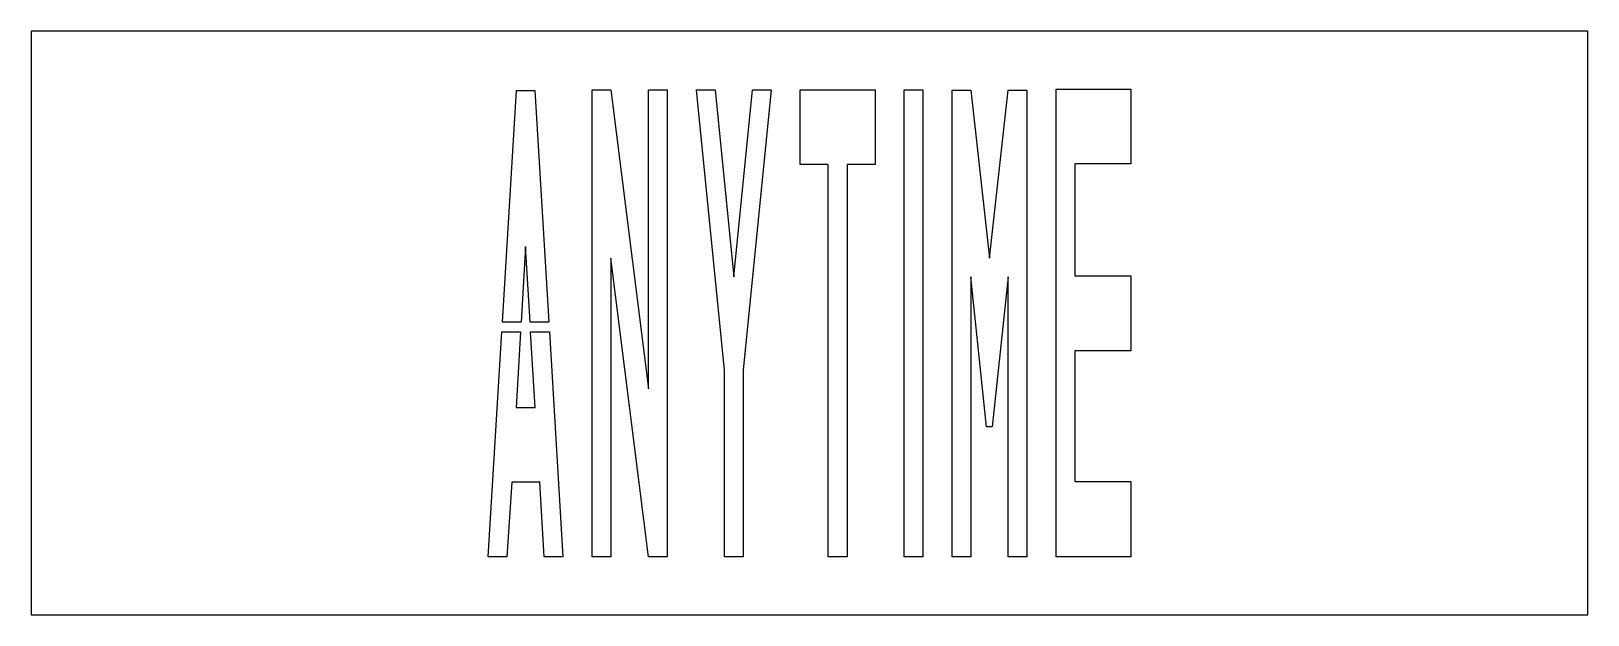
# Model space of a CAD drawing. Extents: x 0 to 80, y 0 to 30.
import ezdxf

# ---------------------------------------------------------------- set-up
doc = ezdxf.new("R2010")
doc.units = 0
doc.layers.add('CUT', color=7, linetype='Continuous')
doc.layers.add('OUTSIDE', color=1, linetype='Continuous')

msp = doc.modelspace()

# ---------------------------------------------------------------- linework, layer by layer
at = {"layer": 'CUT'}
for points in [[(24.9448, 26.946), (25.8832, 26.946), (26.6007, 15.0446), (25.6378, 15.0446), (25.4056, 18.9252), (25.1791, 15.0446), (24.2201, 15.0446)], [(31.7224, 26.9796), (32.6848, 26.9796), (32.6848, 2.982), (31.7224, 2.982), (29.7928, 18.3324), (29.7928, 2.982), (28.828, 2.982), (28.828, 26.9796), (29.7928, 26.9796), (31.7224, 11.61)], [(38.0272, 26.982), (36.5848, 12.582), (36.5848, 2.982), (35.6248, 2.982), (35.6248, 12.582), (34.1848, 26.982), (35.1448, 26.982), (36.1048, 17.3676), (37.0648, 26.982)], [(41.9272, 2.982), (40.9672, 2.982), (40.9672, 23.142), (39.5272, 23.142), (39.5272, 26.982), (43.3696, 26.982), (43.3696, 23.142), (41.9272, 23.142)], [(44.8696, 26.982), (45.8296, 26.982), (45.8296, 2.982), (44.8696, 2.982)], [(50.2096, 26.9724), (51.172, 26.9724), (51.172, 2.982), (50.2096, 2.982), (50.2096, 17.37), (49.3816, 9.6708), (49.1032, 9.6636), (48.2992, 17.3772), (48.2896, 2.982), (47.3296, 2.982), (47.3296, 26.9724), (48.2896, 26.9724), (49.2496, 18.33)], [(53.632, 17.418), (56.5144, 17.418), (56.5144, 13.578), (53.632, 13.578), (53.632, 6.858), (56.5144, 6.858), (56.5144, 2.982), (52.672, 2.982), (52.672, 27.018), (56.5144, 27.018), (56.5144, 23.178), (53.632, 23.178)], [(24.4456, 2.982), (23.4856, 2.982), (24.1895, 14.5426), (25.1497, 14.5426), (24.9232, 10.662), (25.9, 10.662), (25.6678, 14.5426), (26.631, 14.5426), (27.328, 2.982), (26.3656, 2.982), (26.14, 6.822), (24.7072, 6.822)]]:
    msp.add_lwpolyline(points, close=True, dxfattribs=at)
at = {"layer": 'OUTSIDE'}
msp.add_lwpolyline([(0, 0), (80, 0), (80, 30), (0, 30)], close=True, dxfattribs=at)

doc.saveas('drawing.dxf')
